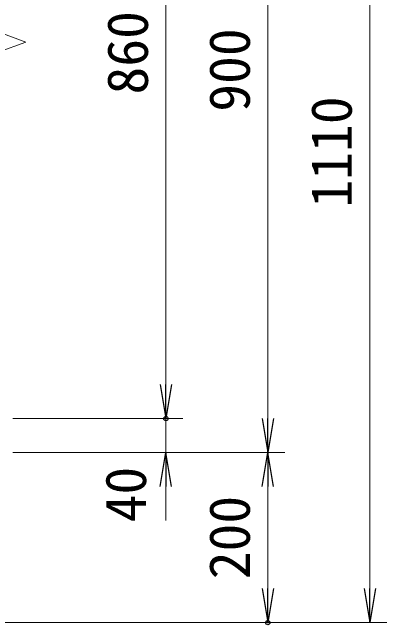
# Model space of a CAD drawing. Units: millimetres, scale not verified. Extents: x -4200 to 4200, y -2970 to 2970.
# Drawn here: x -820 to -380, y 41 to 761 of the extents above; entities that cross this region are included whole.
import ezdxf
from ezdxf.enums import TextEntityAlignment as Align

# ---------------------------------------------------------------- set-up
doc = ezdxf.new("R2010")
doc.units = ezdxf.units.MM
doc.header["$LTSCALE"] = 10
doc.header["$PDMODE"] = 32
doc.header["$PDSIZE"] = 5
doc.layers.add('0-5_D-STR-DIM', color=7, linetype='Continuous', lineweight=13)
doc.layers.add('0-6_0', color=7, linetype='Continuous', lineweight=25)
doc.layers.add('0-7_Defpoints', color=8, linetype='Continuous')
doc.styles.add('ＭＳ ゴシック', font='')
doc.styles.get('ＭＳ ゴシック').set_extended_font_data('MS Gothic')

# ---------------------------------------------------------------- blocks, each defined once
blk = doc.blocks.new('_Open')
at = {"layer": '0-6_0'}
blk.add_line((-10, 1.667), (0, 0), dxfattribs=at)
blk.add_lwpolyline([(-10, -1.667), (0, 0), (-10, 0)], dxfattribs=at)

msp = doc.modelspace()

# ---------------------------------------------------------------- linework, layer by layer
at = {"layer": '0-5_D-STR-DIM'}
for p, q in [((-399.53, 83.04), (-399.53, 1113.04)), ((-639.53, 323.04), (-639.53, 1103.04)), ((-519.53, 283.04), (-519.53, 1103.04)), ((-804.29, 725.87), (-839.53, 738.69)), ((-874.77, 700.21), (-804.29, 725.87)), ((-639.53, 323.04), (-639.53, 363.04)), ((-819.53, 283.04), (-619.53, 283.04)), ((-819.53, 283.04), (-619.53, 283.04)), ((-639.53, 243.04), (-639.53, 283.04)), ((-819.53, 243.04), (-619.53, 243.04)), ((-819.53, 243.04), (-499.53, 243.04)), ((-819.53, 243.04), (-499.53, 243.04)), ((-639.53, 203.04), (-639.53, 163.04)), ((-519.53, 203.04), (-519.53, 83.04)), ((-1233.03, 43.04), (-379.53, 43.04)), ((-1233.03, 43.04), (-499.53, 43.04))]:
    msp.add_line(p, q, dxfattribs=at)
at = {"layer": '0-7_Defpoints'}
for p in [(-639.53, 283.04), (-519.53, 43.04)]:
    msp.add_point(p, dxfattribs=at)

# ---------------------------------------------------------------- block references
at = {"layer": '0-5_D-STR-DIM', "xscale": 4, "yscale": 4}
for p, rotation in [((-639.53, 283.04), 270), ((-639.53, 283.04), 270), ((-519.53, 243.04), 270), ((-639.53, 243.04), 90), ((-519.53, 243.04), 90), ((-519.53, 43.04), 270), ((-399.53, 43.04), 270)]:
    msp.add_blockref('_Open', p, dxfattribs=dict(at, rotation=rotation))

# ---------------------------------------------------------------- texts
at = {"layer": '0-5_D-STR-DIM', "style": 'ＭＳ ゴシック'}
for s, p in [('860', (-646.27, 664.16)), ('900', (-526.27, 643.91)), ('1110', (-406.27, 531.14)), ('40', (-648.43, 160.94)), ('200', (-526.27, 94.04))]:
    msp.add_text(s, height=48.09, rotation=90, dxfattribs=at).set_placement(p, align=Align.BOTTOM_LEFT)

doc.saveas('drawing.dxf')
